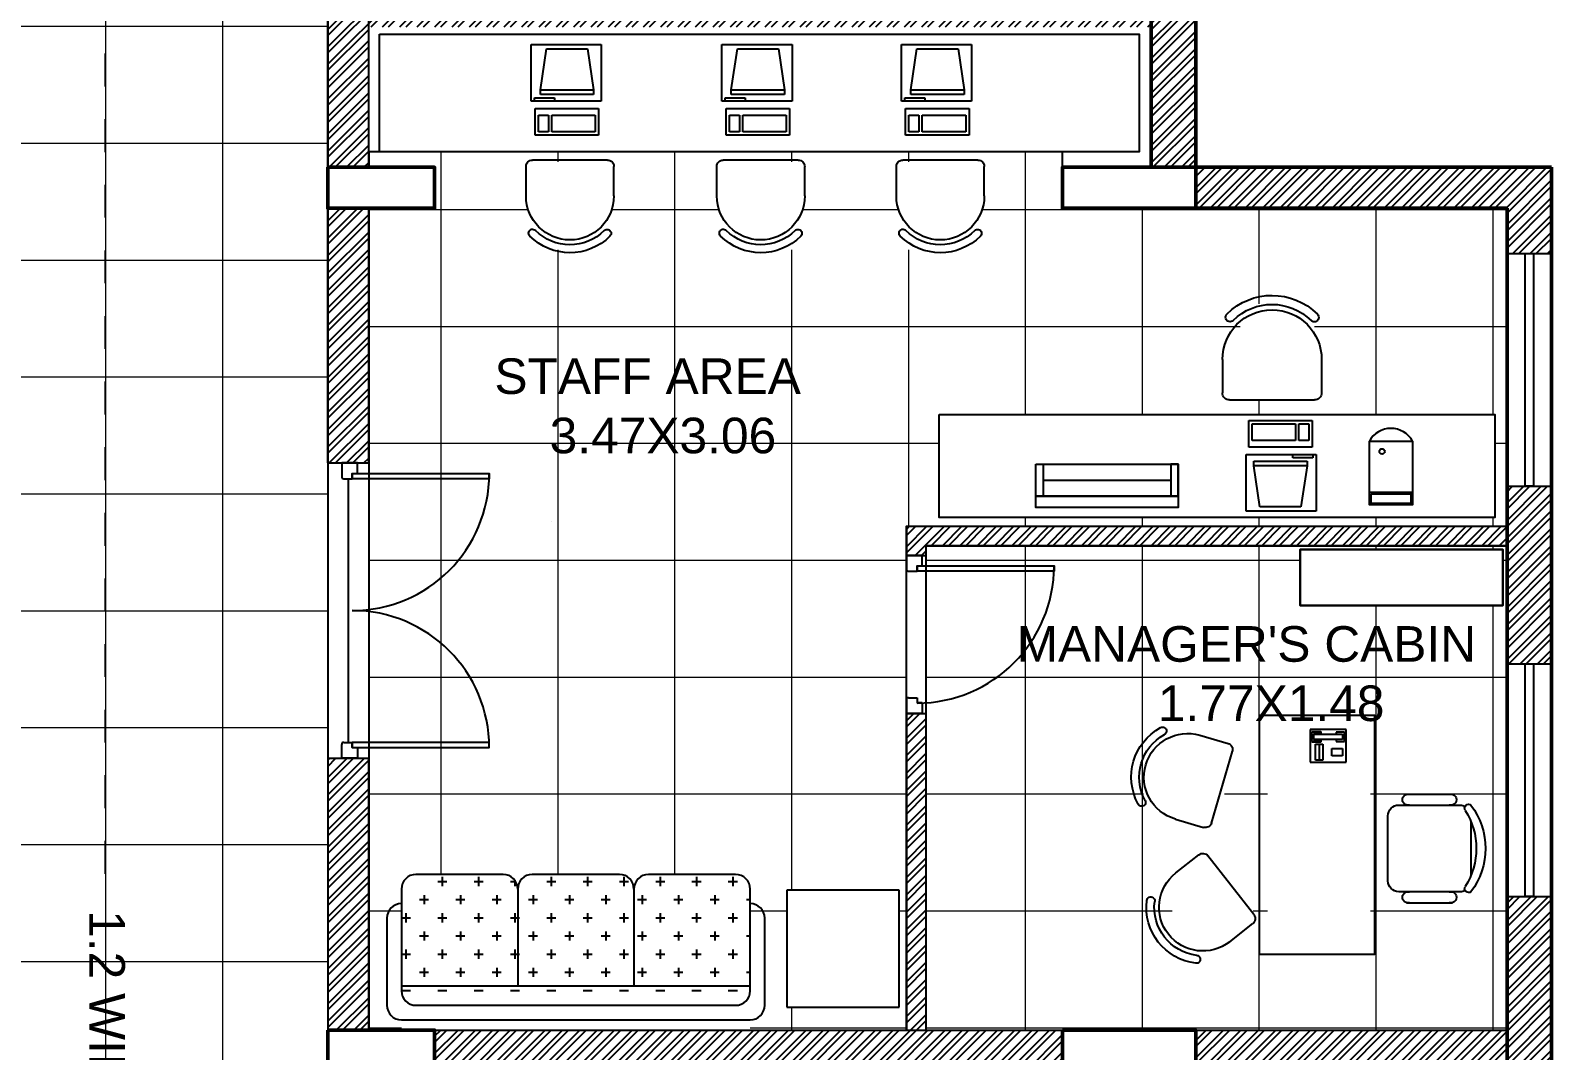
# Model space of a CAD drawing. Header units: millimetres. Extents: x 1521 to 3683, y 1649 to 3322.
# Drawn here: x 1935.604 to 1940.242, y 1662.312 to 1665.422 of the extents above; entities that cross this region are included whole.
import ezdxf

# ---------------------------------------------------------------- set-up
doc = ezdxf.new("R2010")
doc.units = ezdxf.units.MM
doc.header["$LTSCALE"] = 0.1
doc.linetypes.add('DASHED2', pattern=[0.375, 0.25, -0.125])
doc.layers.add('COL', color=1, linetype='Continuous', lineweight=50)
doc.layers.add('WALL', color=7, linetype='Continuous', lineweight=50)
doc.styles.add('ATTR', font='romans.shx', dxfattribs={"width": 0.8, "height": 2.52})
doc.styles.add('WORKING', font='ARIALN.TTF')
pattern_1 = [(45, (1274.377843, 807.466503), (-0.0265249055, 0.0265249055), []), (45, (1274.377843, 807.48526), (-0.0265249055, 0.0265249055), [])]
pattern_2 = [(0, (1274.37784, 807.4665), (0, 0.35636287), []), (90, (1274.37784, 807.4665), (-0.35636287, 0), [])]

# ---------------------------------------------------------------- blocks, each defined once
blk = doc.blocks.new('RECTANG')
for p, q in [((1, 1), (0, 1)), ((0, 1), (0, 0)), ((1, 0), (1, 1)), ((0, 0), (1, 0))]:
    blk.add_line(p, q)
blk = doc.blocks.new('IBMAT', base_point=(61, 306))
for p, q in [((75, 307), (75, 306)), ((81, 307), (75, 307)), ((81, 306), (81, 307))]:
    blk.add_line(p, q)
at = {"xscale": 21, "yscale": 17, "zscale": 21}
blk.add_blockref('RECTANG', (61, 306), dxfattribs=at)
blk = doc.blocks.new('KEYBOARD', base_point=(60, 294))
for p, xscale, yscale, zscale in [((60, 294), 19, 8, 19), ((61, 295), 13, 5, 13), ((75, 295), 3, 5, 3)]:
    blk.add_blockref('RECTANG', p, dxfattribs=dict(xscale=xscale, yscale=yscale, zscale=zscale))
blk = doc.blocks.new('COMPUTER')
for p, q in [((-6.64, 16.23), (-8.5, 3.5)), ((6.08, 16.23), (-6.64, 16.23)), ((8, 3.5), (6.08, 16.23)), ((-8.5, 3.5), (-8.5, 2.04)), ((8, 3.5), (-8.5, 3.5)), ((-8.5, 2.04), (8, 2.04)), ((8, 2.04), (8, 3.5))]:
    blk.add_line(p, q)
at = {"xscale": 1.033846153846152, "yscale": 1.033846153846152, "zscale": 1.033846153846152}
for name, p in [('IBMAT', (-10.86, 0)), ('KEYBOARD', (-10.05, -10.5))]:
    blk.add_blockref(name, p, dxfattribs=at)
blk = doc.blocks.new('CHAIR7')
for p, q in [((5.12, 15.04), (17.88, 15.04)), ((0, 9), (0, -9)), ((20, 12), (3, 12)), ((23, -7.44), (23, 7.44)), ((3, -12), (20, -12)), ((5.12, -15), (17.88, -15))]:
    blk.add_line(p, q)
for centre, radius, start, end in [((5.56, 13.54), 1.56, 73.7398, 286.2602), ((17.44, 13.54), 1.56, 253.7398, 106.2602), ((3, 9), 3, 90, 180), ((20, 9), 3, 62.4156, 90), ((22.34, 11.12), 1.1, 53.3099, 212.0274), ((4.82, 0), 19.64, 327.5758, 32.4242), ((7, 0), 20, 323.1301, 36.8699), ((3, -9), 3, 180, 270), ((5.56, -13.5), 1.56, 73.7398, 286.2602), ((17.44, -13.5), 1.56, 253.7398, 106.2602), ((20, -9), 3, 270, 297.5844), ((22.34, -11.12), 1.1, 147.9726, 306.6901)]:
    blk.add_arc(centre, radius, start, end)
blk = doc.blocks.new('http...pointasearch.autodesk.com.GeneralSymbolsCatalog.idropxml.MULTI_LINE_TELEPHONE.xml.MULTI_LINE_TELEPHONE')
for p, q in [((-4.5, 0), (4.5, 0)), ((-4.5, -10), (-4.5, 0)), ((4.5, 0), (4.5, -10)), ((-4, -0.5), (-4, -3)), ((-4, -3), (-3.25, -3)), ((-1.25, -0.5), (-3.75, -0.5)), ((-3.75, -0.5), (-3.75, -2.75)), ((-3.75, -2.75), (-3.25, -2.75)), ((-3.25, -1), (-1.75, -1)), ((-3.25, -1), (-3.25, -9)), ((-1.75, -9), (-1.75, -1)), ((-1.75, -2.75), (-1.25, -2.75)), ((-1.75, -3), (-1, -3)), ((-1.25, -2.75), (-1.25, -0.5)), ((-1, -3), (-1, -0.5)), ((-0.5, -1.5), (-0.5, -3.5)), ((4, -1.5), (-0.5, -1.5)), ((-0.5, -2.5), (4, -2.5)), ((-0.5, -3.5), (4, -3.5)), ((4, -3.5), (4, -1.5)), ((-3.75, -9.5), (-3.75, -7.25)), ((-3.75, -7.25), (-3.25, -7.25)), ((-1.75, -7.25), (-1.25, -7.25)), ((-1.25, -7.25), (-1.25, -9.5)), ((0.75, -6), (0.75, -9)), ((2.75, -6), (0.75, -6)), ((2.75, -9), (2.75, -6)), ((4.5, -10), (-4.5, -10)), ((-1.25, -9.5), (-3.75, -9.5)), ((-3.25, -9), (-1.75, -9)), ((0.75, -9), (2.75, -9))]:
    blk.add_line(p, q)
at = {"style": 'ATTR', "width": 0.8, "flags": 9}
blk.add_attdef('ESTCODE', (0, 0), '', height=0.0000256, dxfattribs=at)
blk = doc.blocks.new('chair cor')
for p, q in [((-27.5, 22.5), (-27.5, 4)), ((27.5, 22.5), (27.5, 4)), ((23.5, 0), (-23.5, 0))]:
    blk.add_line(p, q)
for centre, radius, start, end in [((0, 22.5), 35.5, 45.10271, 135.10271), ((0, 22.5), 30.5, 45.11955, 135.11955), ((0, 22.5), 27.5, 0, 180), ((-23.38, 45.79), 2.5, 135, 315.22099), ((23.29, 45.88), 2.5, 225, 45.11049), ((-23.5, 4), 4, 179.6528, 270), ((23.5, 4), 4, 270, 0.3472)]:
    blk.add_arc(centre, radius, start, end)
blk = doc.blocks.new('CORNER')
at = {"ltscale": 0.02}
for p, q in [((836.5133, 549.075), (836.5133, 548.4944)), ((837.1169, 549.075), (836.5133, 549.075)), ((837.1169, 548.4944), (837.1169, 549.075)), ((836.5133, 548.4944), (837.1169, 548.4944))]:
    blk.add_line(p, q, dxfattribs=at)

msp = doc.modelspace()

# ---------------------------------------------------------------- hatches: boundary and pattern name
h = msp.add_hatch()
h.set_pattern_fill('STEEL', color=256, scale=0.011815, style=0)
h.set_pattern_definition(pattern_1)
h.paths.add_polyline_path([(1940.2424, 1669.5359), (1940.1065, 1669.5359), (1940.1065, 1668.8885), (1940.2424, 1668.8885)])
h.paths.add_polyline_path([(1940.2424, 1667.9122), (1940.1065, 1667.9122), (1940.1065, 1667.4182), (1939.1576, 1667.4182), (1939.1576, 1667.2934), (1940.2424, 1667.2934)])
h.paths.add_polyline_path([(1938.7508, 1667.4182), (1936.8362, 1667.4182), (1936.8362, 1667.2934), (1937.8955, 1667.2934), (1938.6259, 1667.2934), (1938.7508, 1667.2934)])
h.paths.add_polyline_path([(1936.6355, 1667.2934), (1936.5107, 1667.2934), (1936.5107, 1667.1915), (1936.6355, 1667.1915)])
h.paths.add_polyline_path([(1936.6355, 1667.4561), (1936.5107, 1667.4561), (1936.5107, 1667.4182), (1936.6355, 1667.4182)])
h.paths.add_polyline_path([(1939.1576, 1667.2934), (1939.0217, 1667.2934), (1939.0217, 1666.5684), (1939.1576, 1666.5684)])
h.paths.add_polyline_path([(1939.1576, 1666.2415), (1939.0217, 1666.2415), (1939.0217, 1666.2006), (1939.0217, 1665.979), (1939.1576, 1665.979)])
h.paths.add_polyline_path([(1939.0217, 1666.2006), (1938.6688, 1666.2006), (1938.6689, 1666.1557), (1938.6688, 1666.1557), (1938.6688, 1666.112), (1939.0217, 1666.112)])
h.paths.add_polyline_path([(1938.2195, 1666.1815), (1938.2195, 1666.1815), (1938.2195, 1666.2006), (1938.047, 1666.2006), (1938.047, 1665.5212), (1938.1356, 1665.5212), (1938.1356, 1666.112), (1938.2195, 1666.112)])
h.paths.add_polyline_path([(1936.6355, 1666.7093), (1936.5772, 1666.7093), (1936.5107, 1666.7093), (1936.5107, 1665.0046), (1936.6355, 1665.0046), (1936.6355, 1665.0514)])
h.paths.add_polyline_path([(1939.0217, 1665.5212), (1938.1356, 1665.5212), (1936.6355, 1665.5212), (1936.6355, 1665.4326), (1939.0217, 1665.4326)])
at = {"lineweight": 0}
h = msp.add_hatch(dxfattribs=at)
h.set_pattern_fill('NET', color=9, scale=0.11224, style=0)
h.set_pattern_definition([(0, (368.9064, 13.69224), (0, 0.35636287), []), (90, (368.9064, 13.69224), (-0.35636287, 0), [])])
h.paths.add_polyline_path([(1923.2384, 1668.3945), (1929.9858, 1668.3945), (1929.9858, 1669.1267), (1932.4265, 1669.1267), (1932.4265, 1668.3945), (1936.5107, 1668.3945), (1936.5107, 1668.3561), (1936.5107, 1657.0965), (1935.9006, 1657.0965), (1935.9006, 1657.1372), (1935.7378, 1657.1372), (1935.7378, 1657.0965), (1935.1276, 1657.0965), (1935.1276, 1667.4182), (1923.3632, 1667.4182), (1923.3632, 1667.5375), (1923.2385, 1667.5375)])
h = msp.add_hatch()
h.set_pattern_fill('STEEL', color=256, scale=0.011815, style=0)
h.set_pattern_definition(pattern_1)
h.paths.add_polyline_path([(1940.2424, 1665.0046), (1939.1576, 1665.0046), (1939.1576, 1664.8798), (1940.1065, 1664.8798), (1940.1065, 1664.7412), (1940.2424, 1664.7412)])
h.paths.add_polyline_path([(1939.1576, 1665.6491), (1939.0217, 1665.6491), (1939.0217, 1665.5212), (1939.0217, 1665.0046), (1939.1576, 1665.0046)])
h.paths.add_polyline_path([(1936.6355, 1664.8798), (1936.5107, 1664.8798), (1936.5107, 1664.103), (1936.6355, 1664.103)])
h = msp.add_hatch(dxfattribs=at)
h.set_pattern_fill('NET', color=9, scale=0.11224, style=0)
h.set_pattern_definition(pattern_2)
h.paths.add_polyline_path([(1937.378, 1664.7525), (1937.1208, 1664.7525), (1937.1208, 1665.0208), (1937.378, 1665.0208)])
h.paths.add_polyline_path([(1937.7026, 1665.0208), (1937.9598, 1665.0208), (1937.9598, 1664.7525), (1937.7026, 1664.7525)])
h.paths.add_polyline_path([(1938.5075, 1664.7525), (1938.2503, 1664.7525), (1938.2503, 1665.0208), (1938.5075, 1665.0208)])
h.paths.add_polyline_path([(1939.5193, 1664.295), (1939.2929, 1664.295), (1939.2929, 1664.5881), (1939.5193, 1664.5881)])
h.paths.add_polyline_path([(1937.9104, 1662.4442), (1937.9104, 1662.8008), (1938.2534, 1662.8008), (1938.2534, 1662.4442)])
h.paths.add_polyline_path([(1936.7353, 1662.374), (1936.7353, 1662.8484), (1937.7986, 1662.8484), (1937.7986, 1662.374), (1938.2752, 1662.374), (1938.2752, 1663.9099), (1940.1065, 1663.9099), (1940.1065, 1664.8798), (1938.7508, 1664.8798), (1938.7508, 1665.0514), (1936.6355, 1665.0514), (1936.6355, 1665.0046), (1936.8362, 1665.0046), (1936.8362, 1664.8798), (1936.6355, 1664.8798), (1936.6355, 1662.374)])
h.paths.add_polyline_path([(1938.375, 1663.9367), (1938.375, 1664.251), (1940.069, 1664.251), (1940.069, 1663.9367)])
h = msp.add_hatch()
h.set_pattern_fill('STEEL', color=256, scale=0.011815, style=0)
h.set_pattern_definition(pattern_1)
h.paths.add_polyline_path([(1940.2424, 1664.0323), (1940.1065, 1664.0323), (1940.1065, 1663.9099), (1940.1065, 1663.4902), (1940.2424, 1663.4902)])
h = msp.add_hatch()
h.set_pattern_fill('STEEL', color=256, scale=0.011815, style=0)
h.set_pattern_definition(pattern_1)
h.paths.add_polyline_path([(1940.1065, 1663.9099), (1938.2752, 1663.9099), (1938.2752, 1663.8212), (1938.3343, 1663.8212), (1938.3343, 1663.8508), (1940.1065, 1663.8508)])
h.paths.add_polyline_path([(1938.3343, 1663.3392), (1938.2752, 1663.3392), (1938.2752, 1662.374), (1938.3343, 1662.374)])
h.paths.add_polyline_path([(1938.7508, 1662.374), (1938.3343, 1662.374), (1936.8362, 1662.374), (1936.8362, 1662.2492), (1938.7508, 1662.2492)])
h.paths.add_polyline_path([(1936.6355, 1662.2492), (1936.5107, 1662.2492), (1936.5107, 1661.5114), (1936.6355, 1661.5114)])
h.paths.add_polyline_path([(1936.6355, 1663.203), (1936.5107, 1663.203), (1936.5107, 1662.374), (1936.6355, 1662.374)])
h = msp.add_hatch(dxfattribs=at)
h.set_pattern_fill('NET', color=9, scale=0.11224, style=0)
h.set_pattern_definition(pattern_2)
h.paths.add_polyline_path([(1939.6906, 1662.6319), (1939.3757, 1662.6319), (1939.3757, 1663.2815), (1939.6906, 1663.2815)])
h.paths.add_polyline_path([(1938.9976, 1663.0865), (1938.9976, 1663.1086), (1939.2448, 1663.1086), (1939.2448, 1663.0865)])
h.paths.add_polyline_path([(1939.0853, 1662.7239), (1939.0853, 1662.746), (1939.3324, 1662.746), (1939.3324, 1662.7239)])
h.paths.add_polyline_path([(1938.3343, 1662.374), (1940.1065, 1662.374), (1940.1065, 1663.8508), (1938.3343, 1663.8508)])
h.paths.add_polyline_path([(1939.4754, 1663.6681), (1939.4754, 1663.8389), (1940.094, 1663.8389), (1940.094, 1663.6681)])
h = msp.add_hatch()
h.set_pattern_fill('STEEL', color=256, scale=0.011815, style=0)
h.set_pattern_definition(pattern_1)
h.paths.add_polyline_path([(1940.2424, 1662.7813), (1940.1065, 1662.7813), (1940.1065, 1662.374), (1940.1065, 1662.0261), (1940.2424, 1662.0261)])
h = msp.add_hatch()
h.set_pattern_fill('STEEL', color=256, scale=0.011815, style=0)
h.set_pattern_definition(pattern_1)
h.paths.add_polyline_path([(1940.1065, 1662.374), (1939.1576, 1662.374), (1939.1576, 1662.2492), (1939.309, 1662.2492), (1939.309, 1662.1931), (1939.3976, 1662.1931), (1939.3976, 1662.2492), (1940.1065, 1662.2492)])

# ---------------------------------------------------------------- linework, layer by layer
for p, q in [((1939.1576, 1667.2934), (1939.1576, 1665.0046)), ((1936.5107, 1664.8798), (1936.5107, 1666.7093)), ((1936.6355, 1665.0046), (1936.6355, 1666.7093)), ((1939.1576, 1665.0046), (1940.2424, 1665.0046)), ((1940.2424, 1665.0046), (1940.2424, 1659.662)), ((1936.5107, 1664.103), (1936.5107, 1664.8798)), ((1936.6355, 1664.103), (1936.6355, 1664.8798)), ((1936.5107, 1664.103), (1936.6355, 1664.103)), ((1936.5724, 1664.0548), (1936.5724, 1663.2512)), ((1936.5852, 1664.0709), (1936.5852, 1664.0548)), ((1936.5852, 1664.0709), (1936.6013, 1664.0709)), ((1938.6922, 1664.0506), (1939.0809, 1664.0506)), ((1937.1927, 1663.9257), (1937.1927, 1663.9257)), ((1938.2752, 1663.9099), (1938.2752, 1663.7794)), ((1938.2752, 1663.9099), (1940.1065, 1663.9099)), ((1938.3343, 1663.8508), (1938.3343, 1663.8212)), ((1938.3343, 1663.8508), (1938.3343, 1663.8212)), ((1938.3343, 1663.8508), (1940.1065, 1663.8508)), ((1938.2752, 1663.8212), (1938.3343, 1663.8212)), ((1938.3074, 1663.789), (1938.3074, 1663.7729)), ((1938.3074, 1663.789), (1938.3234, 1663.789)), ((1938.2752, 1663.381), (1938.2752, 1662.374)), ((1938.3074, 1663.3874), (1938.3074, 1663.3712)), ((1938.3234, 1663.3713), (1938.3074, 1663.3713)), ((1938.2752, 1663.3392), (1938.3343, 1663.3392)), ((1938.3343, 1663.3392), (1938.3343, 1662.374)), ((1938.3343, 1663.3392), (1938.3343, 1662.374)), ((1936.5852, 1663.2352), (1936.5852, 1663.2512)), ((1936.5852, 1663.2352), (1936.6013, 1663.2352)), ((1936.5107, 1663.203), (1936.6355, 1663.203)), ((1936.5107, 1663.203), (1936.5107, 1662.374)), ((1936.6355, 1662.374), (1936.6355, 1663.203)), ((1936.8362, 1662.374), (1940.1065, 1662.374))]:
    msp.add_line(p, q)
at = {"linetype": 'DASHED2'}
msp.add_line((1935.8326, 1662.8509), (1935.8326, 1665.9403), dxfattribs=at)
at = {"color": 253}
for p, q in [((1940.1065, 1664.7412), (1940.2424, 1664.7412)), ((1940.1065, 1664.0323), (1940.2424, 1664.0323)), ((1940.1065, 1663.4902), (1940.2424, 1663.4902)), ((1940.1065, 1662.7813), (1940.2424, 1662.7813))]:
    msp.add_line(p, q, dxfattribs=at)
at = {"linetype": 'Continuous'}
for p, q in [((1936.7353, 1662.8041), (1936.7353, 1662.4939)), ((1937.0455, 1662.8484), (1936.7796, 1662.8484)), ((1936.8459, 1662.8271), (1936.8736, 1662.8271)), ((1936.8597, 1662.841), (1936.8597, 1662.8133)), ((1936.9567, 1662.8271), (1936.9844, 1662.8271)), ((1936.9705, 1662.841), (1936.9705, 1662.8133)), ((1937.0674, 1662.8271), (1937.0833, 1662.8271)), ((1937.0813, 1662.8301), (1937.0813, 1662.8133)), ((1937.0898, 1662.8041), (1937.0898, 1662.5087)), ((1937.3999, 1662.8484), (1937.1341, 1662.8484)), ((1937.1782, 1662.8271), (1937.2059, 1662.8271)), ((1937.192, 1662.841), (1937.192, 1662.8133)), ((1937.289, 1662.8271), (1937.3166, 1662.8271)), ((1937.3028, 1662.841), (1937.3028, 1662.8133)), ((1937.3997, 1662.8271), (1937.4274, 1662.8271)), ((1937.4136, 1662.841), (1937.4136, 1662.8133)), ((1937.4442, 1662.8041), (1937.4442, 1662.5087)), ((1937.7543, 1662.8484), (1937.4885, 1662.8484)), ((1937.5105, 1662.8271), (1937.5382, 1662.8271)), ((1937.5243, 1662.841), (1937.5243, 1662.8133)), ((1937.6212, 1662.8271), (1937.6489, 1662.8271)), ((1937.6351, 1662.841), (1937.6351, 1662.8133)), ((1937.732, 1662.8271), (1937.7597, 1662.8271)), ((1937.7458, 1662.841), (1937.7458, 1662.8133)), ((1937.7986, 1662.4939), (1937.7986, 1662.8041)), ((1936.7353, 1662.7597), (1936.7353, 1662.7597)), ((1936.7905, 1662.7717), (1936.8182, 1662.7717)), ((1936.8044, 1662.7856), (1936.8044, 1662.7579)), ((1936.9013, 1662.7717), (1936.929, 1662.7717)), ((1936.9151, 1662.7856), (1936.9151, 1662.7579)), ((1937.012, 1662.7717), (1937.0397, 1662.7717)), ((1937.0259, 1662.7856), (1937.0259, 1662.7579)), ((1937.1228, 1662.7717), (1937.1505, 1662.7717)), ((1937.1367, 1662.7856), (1937.1367, 1662.7579)), ((1937.2336, 1662.7717), (1937.2613, 1662.7717)), ((1937.2474, 1662.7856), (1937.2474, 1662.7579)), ((1937.3443, 1662.7717), (1937.372, 1662.7717)), ((1937.3582, 1662.7856), (1937.3582, 1662.7579)), ((1937.4551, 1662.7717), (1937.4828, 1662.7717)), ((1937.4689, 1662.7856), (1937.4689, 1662.7579)), ((1937.5659, 1662.7717), (1937.5936, 1662.7717)), ((1937.5797, 1662.7856), (1937.5797, 1662.7579)), ((1937.6766, 1662.7717), (1937.7043, 1662.7717)), ((1937.6905, 1662.7856), (1937.6905, 1662.7579)), ((1937.7874, 1662.7717), (1937.7986, 1662.7717)), ((1937.7986, 1662.7597), (1937.7986, 1662.7597)), ((1936.691, 1662.7154), (1936.691, 1662.4496)), ((1936.7353, 1662.7163), (1936.7628, 1662.7163)), ((1936.749, 1662.7302), (1936.749, 1662.7025)), ((1936.8459, 1662.7163), (1936.8736, 1662.7163)), ((1936.8597, 1662.7302), (1936.8597, 1662.7025)), ((1936.9567, 1662.7163), (1936.9844, 1662.7163)), ((1936.9705, 1662.7302), (1936.9705, 1662.7025)), ((1937.0674, 1662.7163), (1937.0951, 1662.7163)), ((1937.0813, 1662.7302), (1937.0813, 1662.7025)), ((1937.1782, 1662.7163), (1937.2059, 1662.7163)), ((1937.192, 1662.7302), (1937.192, 1662.7025)), ((1937.289, 1662.7163), (1937.3166, 1662.7163)), ((1937.3028, 1662.7302), (1937.3028, 1662.7025)), ((1937.3997, 1662.7163), (1937.4274, 1662.7163)), ((1937.4136, 1662.7302), (1937.4136, 1662.7025)), ((1937.5105, 1662.7163), (1937.5382, 1662.7163)), ((1937.5243, 1662.7302), (1937.5243, 1662.7025)), ((1937.6212, 1662.7163), (1937.6489, 1662.7163)), ((1937.6351, 1662.7302), (1937.6351, 1662.7025)), ((1937.732, 1662.7163), (1937.7597, 1662.7163)), ((1937.7458, 1662.7302), (1937.7458, 1662.7025)), ((1937.8429, 1662.4496), (1937.8429, 1662.7154)), ((1936.8044, 1662.6748), (1936.8044, 1662.6471)), ((1936.9151, 1662.6748), (1936.9151, 1662.6471)), ((1937.0259, 1662.6748), (1937.0259, 1662.6471)), ((1937.1367, 1662.6748), (1937.1367, 1662.6471)), ((1937.2474, 1662.6748), (1937.2474, 1662.6471)), ((1937.3582, 1662.6748), (1937.3582, 1662.6471)), ((1937.4689, 1662.6748), (1937.4689, 1662.6471)), ((1937.5797, 1662.6748), (1937.5797, 1662.6471)), ((1937.6905, 1662.6748), (1937.6905, 1662.6471)), ((1936.749, 1662.6194), (1936.749, 1662.5917)), ((1936.7905, 1662.661), (1936.8182, 1662.661)), ((1936.8597, 1662.6194), (1936.8597, 1662.5917)), ((1936.9013, 1662.661), (1936.929, 1662.661)), ((1936.9705, 1662.6194), (1936.9705, 1662.5917)), ((1937.012, 1662.661), (1937.0397, 1662.661)), ((1937.0813, 1662.6194), (1937.0813, 1662.5917)), ((1937.1228, 1662.661), (1937.1505, 1662.661)), ((1937.192, 1662.6194), (1937.192, 1662.5917)), ((1937.2336, 1662.661), (1937.2613, 1662.661)), ((1937.3028, 1662.6194), (1937.3028, 1662.5917)), ((1937.3443, 1662.661), (1937.372, 1662.661)), ((1937.4136, 1662.6194), (1937.4136, 1662.5917)), ((1937.4551, 1662.661), (1937.4828, 1662.661)), ((1937.5243, 1662.6194), (1937.5243, 1662.5917)), ((1937.5659, 1662.661), (1937.5936, 1662.661)), ((1937.6351, 1662.6194), (1937.6351, 1662.5917)), ((1937.6766, 1662.661), (1937.7043, 1662.661)), ((1937.7458, 1662.6194), (1937.7458, 1662.5917)), ((1937.7874, 1662.661), (1937.7986, 1662.661)), ((1936.7353, 1662.6056), (1936.7628, 1662.6056)), ((1936.8459, 1662.6056), (1936.8736, 1662.6056)), ((1936.9567, 1662.6056), (1936.9844, 1662.6056)), ((1937.0674, 1662.6056), (1937.0951, 1662.6056)), ((1937.1782, 1662.6056), (1937.2059, 1662.6056)), ((1937.289, 1662.6056), (1937.3166, 1662.6056)), ((1937.3997, 1662.6056), (1937.4274, 1662.6056)), ((1937.5105, 1662.6056), (1937.5382, 1662.6056)), ((1937.6212, 1662.6056), (1937.6489, 1662.6056)), ((1937.732, 1662.6056), (1937.7597, 1662.6056)), ((1936.7905, 1662.5502), (1936.8182, 1662.5502)), ((1936.8044, 1662.564), (1936.8044, 1662.5364)), ((1936.9013, 1662.5502), (1936.929, 1662.5502)), ((1936.9151, 1662.564), (1936.9151, 1662.5364)), ((1937.012, 1662.5502), (1937.0397, 1662.5502)), ((1937.0259, 1662.564), (1937.0259, 1662.5364)), ((1937.1228, 1662.5502), (1937.1505, 1662.5502)), ((1937.1367, 1662.564), (1937.1367, 1662.5364)), ((1937.2336, 1662.5502), (1937.2613, 1662.5502)), ((1937.2474, 1662.564), (1937.2474, 1662.5364)), ((1937.3443, 1662.5502), (1937.372, 1662.5502)), ((1937.3582, 1662.564), (1937.3582, 1662.5364)), ((1937.4551, 1662.5502), (1937.4828, 1662.5502)), ((1937.4689, 1662.564), (1937.4689, 1662.5364)), ((1937.5659, 1662.5502), (1937.5936, 1662.5502)), ((1937.5797, 1662.564), (1937.5797, 1662.5364)), ((1937.6766, 1662.5502), (1937.7043, 1662.5502)), ((1937.6905, 1662.564), (1937.6905, 1662.5364)), ((1937.7874, 1662.5502), (1937.7986, 1662.5502)), ((1936.7353, 1662.5087), (1937.7986, 1662.5087)), ((1936.7353, 1662.4948), (1936.7628, 1662.4948)), ((1936.8459, 1662.4948), (1936.8736, 1662.4948)), ((1936.9567, 1662.4948), (1936.9844, 1662.4948)), ((1937.0674, 1662.4948), (1937.0951, 1662.4948)), ((1937.1782, 1662.4948), (1937.2059, 1662.4948)), ((1937.289, 1662.4948), (1937.3166, 1662.4948)), ((1937.3997, 1662.4948), (1937.4274, 1662.4948)), ((1937.5105, 1662.4948), (1937.5382, 1662.4948)), ((1937.6212, 1662.4948), (1937.6489, 1662.4948)), ((1937.732, 1662.4948), (1937.7597, 1662.4948)), ((1936.7796, 1662.4496), (1937.7543, 1662.4496)), ((1936.7353, 1662.4053), (1937.7986, 1662.4053))]:
    msp.add_line(p, q, dxfattribs=at)
for points in [[(1923.2384, 1668.3945), (1929.9858, 1668.3945), (1929.9858, 1669.1267), (1932.4265, 1669.1267), (1932.4265, 1668.3945), (1936.5107, 1668.3945), (1936.5107, 1668.3561), (1936.5107, 1657.0965), (1935.9006, 1657.0965), (1935.9006, 1657.1372), (1935.7378, 1657.1372), (1935.7378, 1657.0965), (1935.1276, 1657.0965), (1935.1276, 1667.4182), (1923.3632, 1667.4182), (1923.3632, 1667.5375), (1923.2385, 1667.5375), (1923.2384, 1668.3945)], [(1936.8362, 1665.0046), (1936.8362, 1664.8798), (1936.6355, 1664.8798), (1936.6355, 1664.103), (1936.6355, 1663.203), (1936.6355, 1662.374), (1938.2752, 1662.374), (1938.2752, 1663.9099), (1940.1065, 1663.9099), (1940.1065, 1664.8798), (1938.7508, 1664.8798), (1938.7508, 1665.0046), (1938.7508, 1665.0514), (1936.6355, 1665.0514), (1936.6355, 1665.0046), (1936.8362, 1665.0046), (1936.8362, 1664.8798)], [(1936.6013, 1664.0709), (1936.6013, 1664.103), (1936.5531, 1664.103), (1936.5531, 1664.0612)], [(1936.5595, 1664.0548), (1936.5852, 1664.0548)], [(1938.3234, 1663.789), (1938.3234, 1663.8212), (1938.2752, 1663.8212), (1938.2752, 1663.7794)], [(1938.2817, 1663.7729), (1938.3074, 1663.7729)], [(1938.3234, 1663.3713), (1938.3234, 1663.3392), (1938.2752, 1663.3392), (1938.2752, 1663.381)], [(1938.2817, 1663.3874), (1938.3074, 1663.3874)], [(1936.6013, 1663.2352), (1936.6013, 1663.203), (1936.5531, 1663.203), (1936.5531, 1663.2448)], [(1936.5595, 1663.2512), (1936.5852, 1663.2512)]]:
    msp.add_lwpolyline(points)
for points in [[(1936.6686, 1665.4108), (1938.9847, 1665.4108), (1938.9847, 1665.0514), (1936.6686, 1665.0514)], [(1936.6686, 1665.4108), (1938.9847, 1665.4108), (1938.9847, 1665.0514), (1936.6686, 1665.0514)], [(1938.375, 1664.251), (1940.069, 1664.251), (1940.069, 1663.9367), (1938.375, 1663.9367)], [(1938.375, 1664.251), (1940.069, 1664.251), (1940.069, 1663.9367), (1938.375, 1663.9367)], [(1939.6868, 1664.1697), (1939.8182, 1664.1697), (1939.8182, 1663.9749), (1939.6868, 1663.9749)], [(1939.6868, 1664.1697), (1939.8182, 1664.1697), (1939.8182, 1664.0126), (1939.6868, 1664.0126)], [(1936.5852, 1664.0548), (1936.5852, 1664.0709), (1937.0031, 1664.0709), (1937.0031, 1664.0548)], [(1938.6696, 1664.099), (1939.1035, 1664.099), (1939.1035, 1664.0022), (1938.6696, 1664.0022)], [(1938.6696, 1664.099), (1938.6922, 1664.099), (1938.6922, 1664.0022), (1938.6696, 1664.0022)], [(1939.1035, 1664.099), (1939.0809, 1664.099), (1939.0809, 1664.0022), (1939.1035, 1664.0022)], [(1939.6923, 1664.0089), (1939.8132, 1664.0089), (1939.8132, 1663.9797), (1939.6923, 1663.9797)], [(1938.6696, 1664.0022), (1939.1035, 1664.0022), (1939.1035, 1663.9672), (1938.6696, 1663.9672)], [(1938.3343, 1662.374), (1940.1065, 1662.374), (1940.1065, 1663.8508), (1938.3343, 1663.8508)], [(1939.4754, 1663.8389), (1940.094, 1663.8389), (1940.094, 1663.6681), (1939.4754, 1663.6681)], [(1939.4754, 1663.6681), (1940.094, 1663.6681), (1940.094, 1663.8389), (1939.4754, 1663.8389)], [(1938.3074, 1663.7729), (1938.3074, 1663.789), (1938.7252, 1663.789), (1938.7252, 1663.7729)], [(1939.351, 1662.606), (1939.7033, 1662.606), (1939.7033, 1663.3327), (1939.351, 1663.3327)], [(1936.5852, 1663.2512), (1936.5852, 1663.2352), (1937.0031, 1663.2352), (1937.0031, 1663.2512)]]:
    msp.add_lwpolyline(points, close=True)
at = {"color": 253}
for points in [[(1940.1618, 1664.7412), (1940.1871, 1664.7412), (1940.1871, 1664.0323), (1940.1618, 1664.0323)], [(1940.1618, 1663.4902), (1940.1871, 1663.4902), (1940.1871, 1662.7813), (1940.1618, 1662.7813)]]:
    msp.add_lwpolyline(points, close=True, dxfattribs=at)
msp.add_circle((1939.7254, 1664.1383), 0.00809)
for centre, radius, start, end in [((1939.7525, 1664.1332), 0.0752, 29.0501, 150.9499), ((1936.5595, 1664.0612), 0.00643, 180, 270), ((1936.5852, 1664.0709), 0.4179, 270, 0), ((1938.2817, 1663.7794), 0.00643, 180, 270), ((1938.3074, 1663.789), 0.4179, 270, 0), ((1936.5852, 1663.2352), 0.4179, 0, 90), ((1938.2817, 1663.381), 0.00643, 90, 180), ((1936.5595, 1663.2448), 0.00643, 90, 180)]:
    msp.add_arc(centre, radius, start, end)
at = {"linetype": 'Continuous'}
for centre, start, end in [((1936.7796, 1662.8041), 90, 180), ((1937.0455, 1662.8041), 0, 90), ((1937.1341, 1662.8041), 90, 180), ((1937.3999, 1662.8041), 0, 90), ((1937.3999, 1662.8041), 0, 90), ((1937.4885, 1662.8041), 90, 180), ((1937.4885, 1662.8041), 90, 180), ((1937.7543, 1662.8041), 0, 90), ((1936.7353, 1662.7154), 90, 180), ((1937.7986, 1662.7154), 0, 90), ((1936.7796, 1662.4939), 180, 270), ((1937.7543, 1662.4939), 270, 0), ((1936.7353, 1662.4496), 180, 270), ((1937.7986, 1662.4496), 270, 0)]:
    msp.add_arc(centre, 0.0443, start, end, dxfattribs=at)
at = {"layer": 'COL'}
for points in [[(1936.5107, 1665.0046), (1936.8362, 1665.0046), (1936.8362, 1664.8798), (1936.5107, 1664.8798)], [(1939.1576, 1665.0046), (1939.1576, 1664.8798), (1938.7508, 1664.8798), (1938.7508, 1665.0046)], [(1936.5107, 1662.374), (1936.8362, 1662.374), (1936.8362, 1662.2492), (1936.5107, 1662.2492)], [(1938.7508, 1662.374), (1939.1576, 1662.374), (1939.1576, 1662.2492), (1938.7508, 1662.2492)]]:
    msp.add_lwpolyline(points, close=True, dxfattribs=at)
at = {"layer": 'WALL'}
for p, q in [((1939.1576, 1667.3368), (1939.1576, 1665.0046)), ((1939.0217, 1667.2934), (1939.0217, 1665.0046)), ((1939.1576, 1665.0046), (1940.2424, 1665.0046)), ((1940.2424, 1665.0046), (1940.2424, 1659.662)), ((1939.1576, 1664.8798), (1940.1065, 1664.8798)), ((1940.1065, 1664.8798), (1940.1065, 1659.7868))]:
    msp.add_line(p, q, dxfattribs=at)

# ---------------------------------------------------------------- block references
at = {"xscale": -0.0098418618395044, "yscale": 0.0098418618395044, "zscale": 0.0098418618395982}
for p in [(1937.2376, 1665.2059), (1937.8194, 1665.2059), (1938.3671, 1665.2059)]:
    msp.add_blockref('COMPUTER', p, dxfattribs=at)
for name, p, xscale, yscale, zscale, rotation in [('chair cor', (1937.2491, 1665.0266), -0.0048712791169692, 0.0048712791169692, 0.0048712791171633, 180), ('chair cor', (1937.8309, 1665.0266), -0.0048712791169692, 0.0048712791169692, 0.0048712791171633, 180), ('chair cor', (1938.3786, 1665.0266), -0.0048712791169692, 0.0048712791169692, 0.0048712791171633, 180), ('COMPUTER', (1939.4182, 1664.129), -0.0098418618395044, 0.0098418618395044, 0.0098418618395982, 180), ('chair cor', (1939.2373, 1663.1146), -0.0048447082640107, 0.0048447082644998, 0.0048447082642359, 73.72904584452422), ('http...pointasearch.autodesk.com.GeneralSymbolsCatalog.idropxml.MULTI_LINE_TELEPHONE.xml.MULTI_LINE_TELEPHONE', (1939.5059, 1663.2406), -0.0110101055387588, 0.0110101055387588, 0.0110101055388723, 90), ('CHAIR7', (1939.7434, 1662.9279), -0.0110101055387588, 0.0110101055387588, 0.0110101055388723, 180), ('chair cor', (1939.2646, 1662.8156), -0.0048447082642089, 0.0048447082644998, 0.0048447082642359, 128.0707915089863), ('CORNER', (2262.27, 1168.2838), 0.5907382861219049, 0.5907382861219049, 0.5907382861217793, 90)]:
    msp.add_blockref(name, p, dxfattribs=dict(xscale=xscale, yscale=yscale, zscale=zscale, rotation=rotation))
at = {"extrusion": (0, 0, -1), "xscale": 0.0054999771466555, "yscale": 0.0054999771466555, "zscale": -0.0054999771466571}
msp.add_blockref('chair cor', (-1939.39, 1664.295), dxfattribs=at)

# ---------------------------------------------------------------- texts
at = {"ltscale": 0.2, "char_height": 0.108478, "width": 2.869906, "attachment_point": 1, "style": 'WORKING'}
for s, insert in [('{\\f@Arial Unicode MS|b0|i0|c0|p34;STAFF AREA\\P    3.47X3.06}', (1937.0188, 1664.4219)), ("\\pi0.74605;{\\f@Arial Unicode MS|b0|i0|c0|p34;MANAGER'S CABIN\\P\\pi1.0085;    1.77X1.48}", (1937.865, 1663.6055))]:
    msp.add_mtext(s, dxfattribs=dict(at, insert=insert))
at = {"ltscale": 0.2, "insert": (1935.8919, 1662.7396), "char_height": 0.108478, "width": 2.869906, "attachment_point": 1, "rotation": 270, "style": 'WORKING'}
msp.add_mtext('{\\f@Arial Unicode MS|b0|i0|c0|p34;1.2 WIDE PASSAGE AREA}', dxfattribs=at)

doc.saveas('drawing.dxf')
